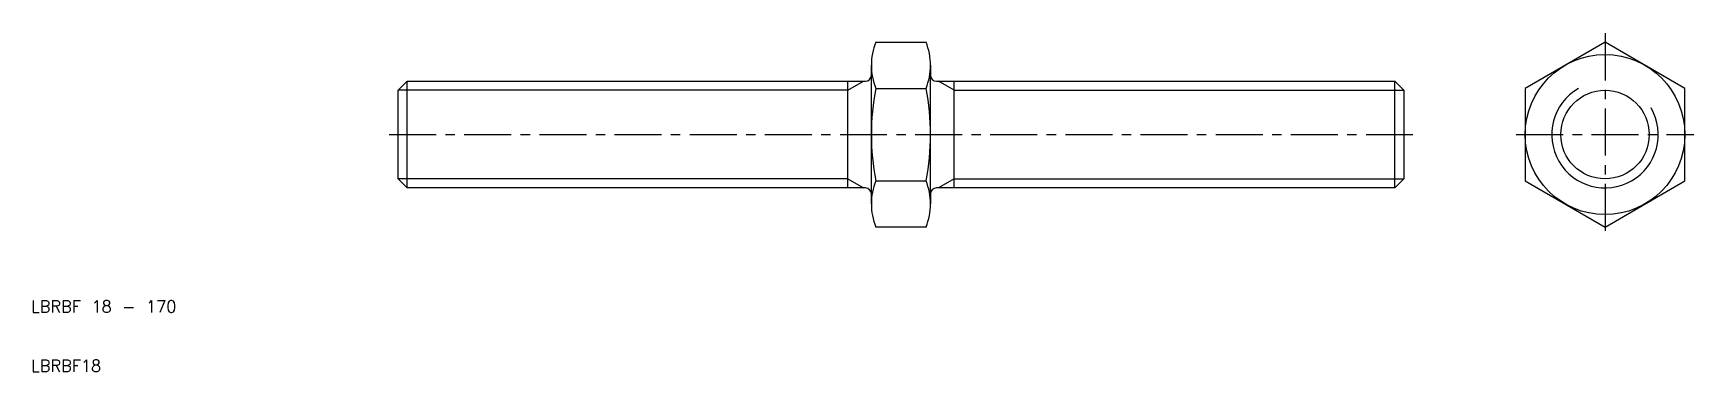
# Model space of a CAD drawing. Extents: x 10 to 291, y 10 to 67.
import ezdxf

# ---------------------------------------------------------------- set-up
doc = ezdxf.new("R2010")
doc.units = 0
doc.header["$LTSCALE"] = 0.25
doc.linetypes.add('CENTER', pattern=[50.8, 31.75, -6.35, 6.35, -6.35])
doc.layers.get('0').update_dxf_attribs({"linetype": 'CONTINUOUS'})
doc.layers.add('CENTER', color=1, linetype='CENTER')
doc.styles.get("Standard").update_dxf_attribs({"font": 'txt.shx', "bigfont": 'extfont.shx'})

msp = doc.modelspace()

# ---------------------------------------------------------------- linework, layer by layer
for p, q in [((152.757076, 65.588457), (161.242924, 65.588457)), ((276, 65.588457), (262.5, 57.794229)), ((289.5, 57.794229), (276, 65.588457)), ((72, 57.4665), (73.5335, 59)), ((73.5335, 59), (148, 59)), ((73.5335, 41), (73.5335, 59)), ((148, 41), (148, 59)), ((148, 59), (150.6561, 59)), ((150.6561, 59), (151, 59)), ((152, 60), (152, 61.691343)), ((152, 40), (152, 60)), ((162, 61.691343), (162, 60)), ((162, 40), (162, 60)), ((163, 59), (163.3439, 59)), ((163.3439, 59), (240.4665, 59)), ((166, 41), (166, 59)), ((240.4665, 41), (240.4665, 59)), ((240.4665, 59), (242, 57.4665)), ((72, 42.5335), (72, 57.4665)), ((152.757076, 57.794229), (161.242924, 57.794229)), ((242, 57.4665), (242, 42.5335)), ((262.5, 57.794229), (262.5, 42.205771)), ((289.5, 42.205771), (289.5, 57.794229)), ((73.5335, 41), (72, 42.5335)), ((152.757076, 42.205771), (161.242924, 42.205771)), ((242, 42.5335), (240.4665, 41)), ((262.5, 42.205771), (276, 34.411543)), ((276, 34.411543), (289.5, 42.205771)), ((151, 41), (73.5335, 41)), ((152, 38.308657), (152, 40)), ((162, 40), (162, 38.308657)), ((240.4665, 41), (163, 41)), ((161.242924, 34.411543), (152.757076, 34.411543))]:
    msp.add_line(p, q)
at = {"color": 3}
for p, q in [((148, 57.4665), (150.6561, 59)), ((166, 57.4665), (163.3439, 59)), ((148, 57.4665), (72, 57.4665)), ((166, 57.4665), (242, 57.4665)), ((148, 42.5335), (72, 42.5335)), ((148, 42.5335), (150.6561, 41)), ((166, 42.5335), (163.3439, 41)), ((166, 42.5335), (242, 42.5335))]:
    msp.add_line(p, q, dxfattribs=at)
for radius in [13.5, 7.4665]:
    msp.add_circle((276, 50), radius)
for centre, radius, start, end in [((162.408904, 61.691343), 10.408904, 158.012642, 180), ((151.591096, 61.691343), 10.408904, 0, 21.987358), ((151, 60), 1, 270, 0), ((162.408904, 61.691343), 10.408904, 180, 201.987358), ((151.591096, 61.691343), 10.408904, 338.012642, 0), ((163, 60), 1, 180, 270), ((192.5, 50), 40.5, 168.904197, 191.095803), ((121.5, 50), 40.5, 348.904197, 11.095803), ((162.408904, 38.308657), 10.408904, 158.012642, 180), ((151.591096, 38.308657), 10.408904, 0, 21.987358), ((151, 40), 1, 0, 90), ((163, 40), 1, 90, 180), ((162.408904, 38.308657), 10.408904, 180, 201.987358), ((151.591096, 38.308657), 10.408904, 338.012642, 0)]:
    msp.add_arc(centre, radius, start, end)
msp.add_arc((276, 50), 9, 120, 30, dxfattribs=at)
at = {"layer": 'CENTER', "color": 1, "linetype": 'CENTER'}
for p, q in [((276, 67.088457), (276, 32.911543)), ((70.5, 50), (243.5, 50)), ((261, 50), (291, 50))]:
    msp.add_line(p, q, dxfattribs=at)

# ---------------------------------------------------------------- texts
for s, p in [('LBRBF 18 - 170', (10, 20)), ('LBRBF18', (10, 10))]:
    msp.add_text(s, height=2).set_placement(p)

doc.saveas('drawing.dxf')
